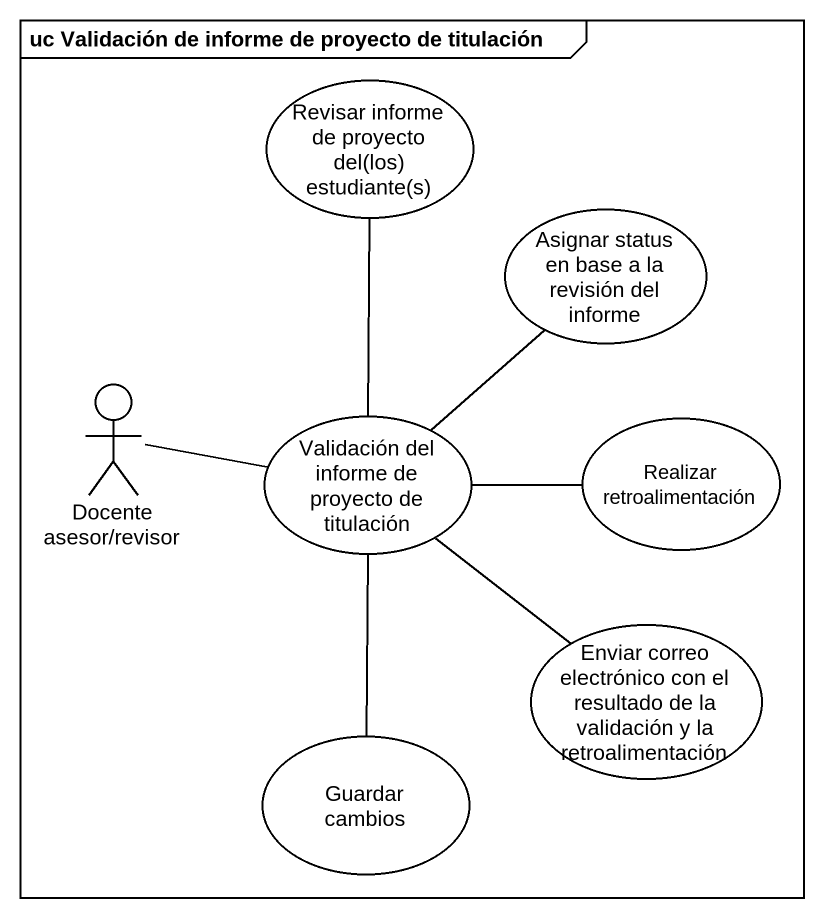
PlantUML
@startuml
mainframe uc Validación de informe de proyecto de titulación
usecase "Revisar informe de proyecto del(los) estudiante(s)" as Revisar_informe_de_proyecto
usecase "Asignar status en base a la revisión del informe" as Asignar_status_en_base_a_la
actor "Docente asesor/revisor" as Docente_asesor_revisor
usecase "Validación del informe de proyecto de titulación" as Validación_del_informe_de
usecase "Realizar retroalimentación" as Realizar_retroalimentación
usecase "Enviar correo electrónico con el resultado de la validación y la retroalimentación" as Enviar_correo_electrónico
usecase "Guardar cambios" as Guardar_cambios
Docente_asesor_revisor -right- Validación_del_informe_de
Validación_del_informe_de -up- Revisar_informe_de_proyecto
Validación_del_informe_de -up- Asignar_status_en_base_a_la
Validación_del_informe_de -right- Realizar_retroalimentación
Validación_del_informe_de -- Enviar_correo_electrónico
Validación_del_informe_de -- Guardar_cambios
@enduml
